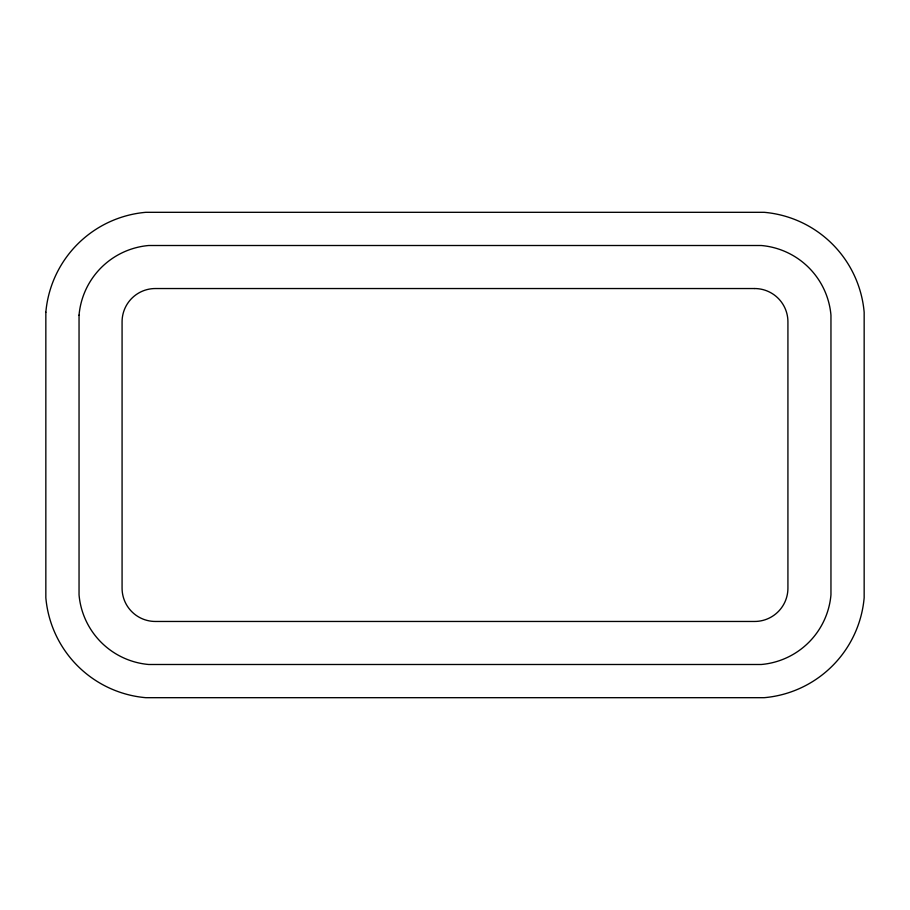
<?xml version="1.0" encoding="UTF-8"?>
<svg xmlns="http://www.w3.org/2000/svg" width="910" height="910" viewBox="0 0 910 910"><rect width="100%" height="100%" fill="white"/><g stroke="black" fill="none" stroke-linecap="round" stroke-linejoin="round"><path stroke-width="1.36" d="M45.841 312.244L45.841 597.756A109.939 109.939 0 0 0 145.782 697.686L764.218 697.686A109.939 109.939 0 0 0 864.159 597.756L864.159 312.244A109.939 109.939 0 0 0 764.218 212.314L145.782 212.314A109.939 109.939 0 0 0 45.841 312.244M79.045 315.156L79.045 594.844A76.611 76.611 0 0 0 148.694 664.493L761.306 664.493A76.611 76.611 0 0 0 830.955 594.844L830.955 315.156A76.611 76.611 0 0 0 761.306 245.507L148.694 245.507A76.611 76.611 0 0 0 79.045 315.156M754.629 288.538L155.371 288.538A33.295 33.295 0 0 0 122.076 321.833L122.076 588.167A33.295 33.295 0 0 0 155.371 621.462L754.629 621.462A33.295 33.295 0 0 0 787.923 588.167L787.923 321.833A33.295 33.295 0 0 0 754.629 288.538"/></g></svg>
